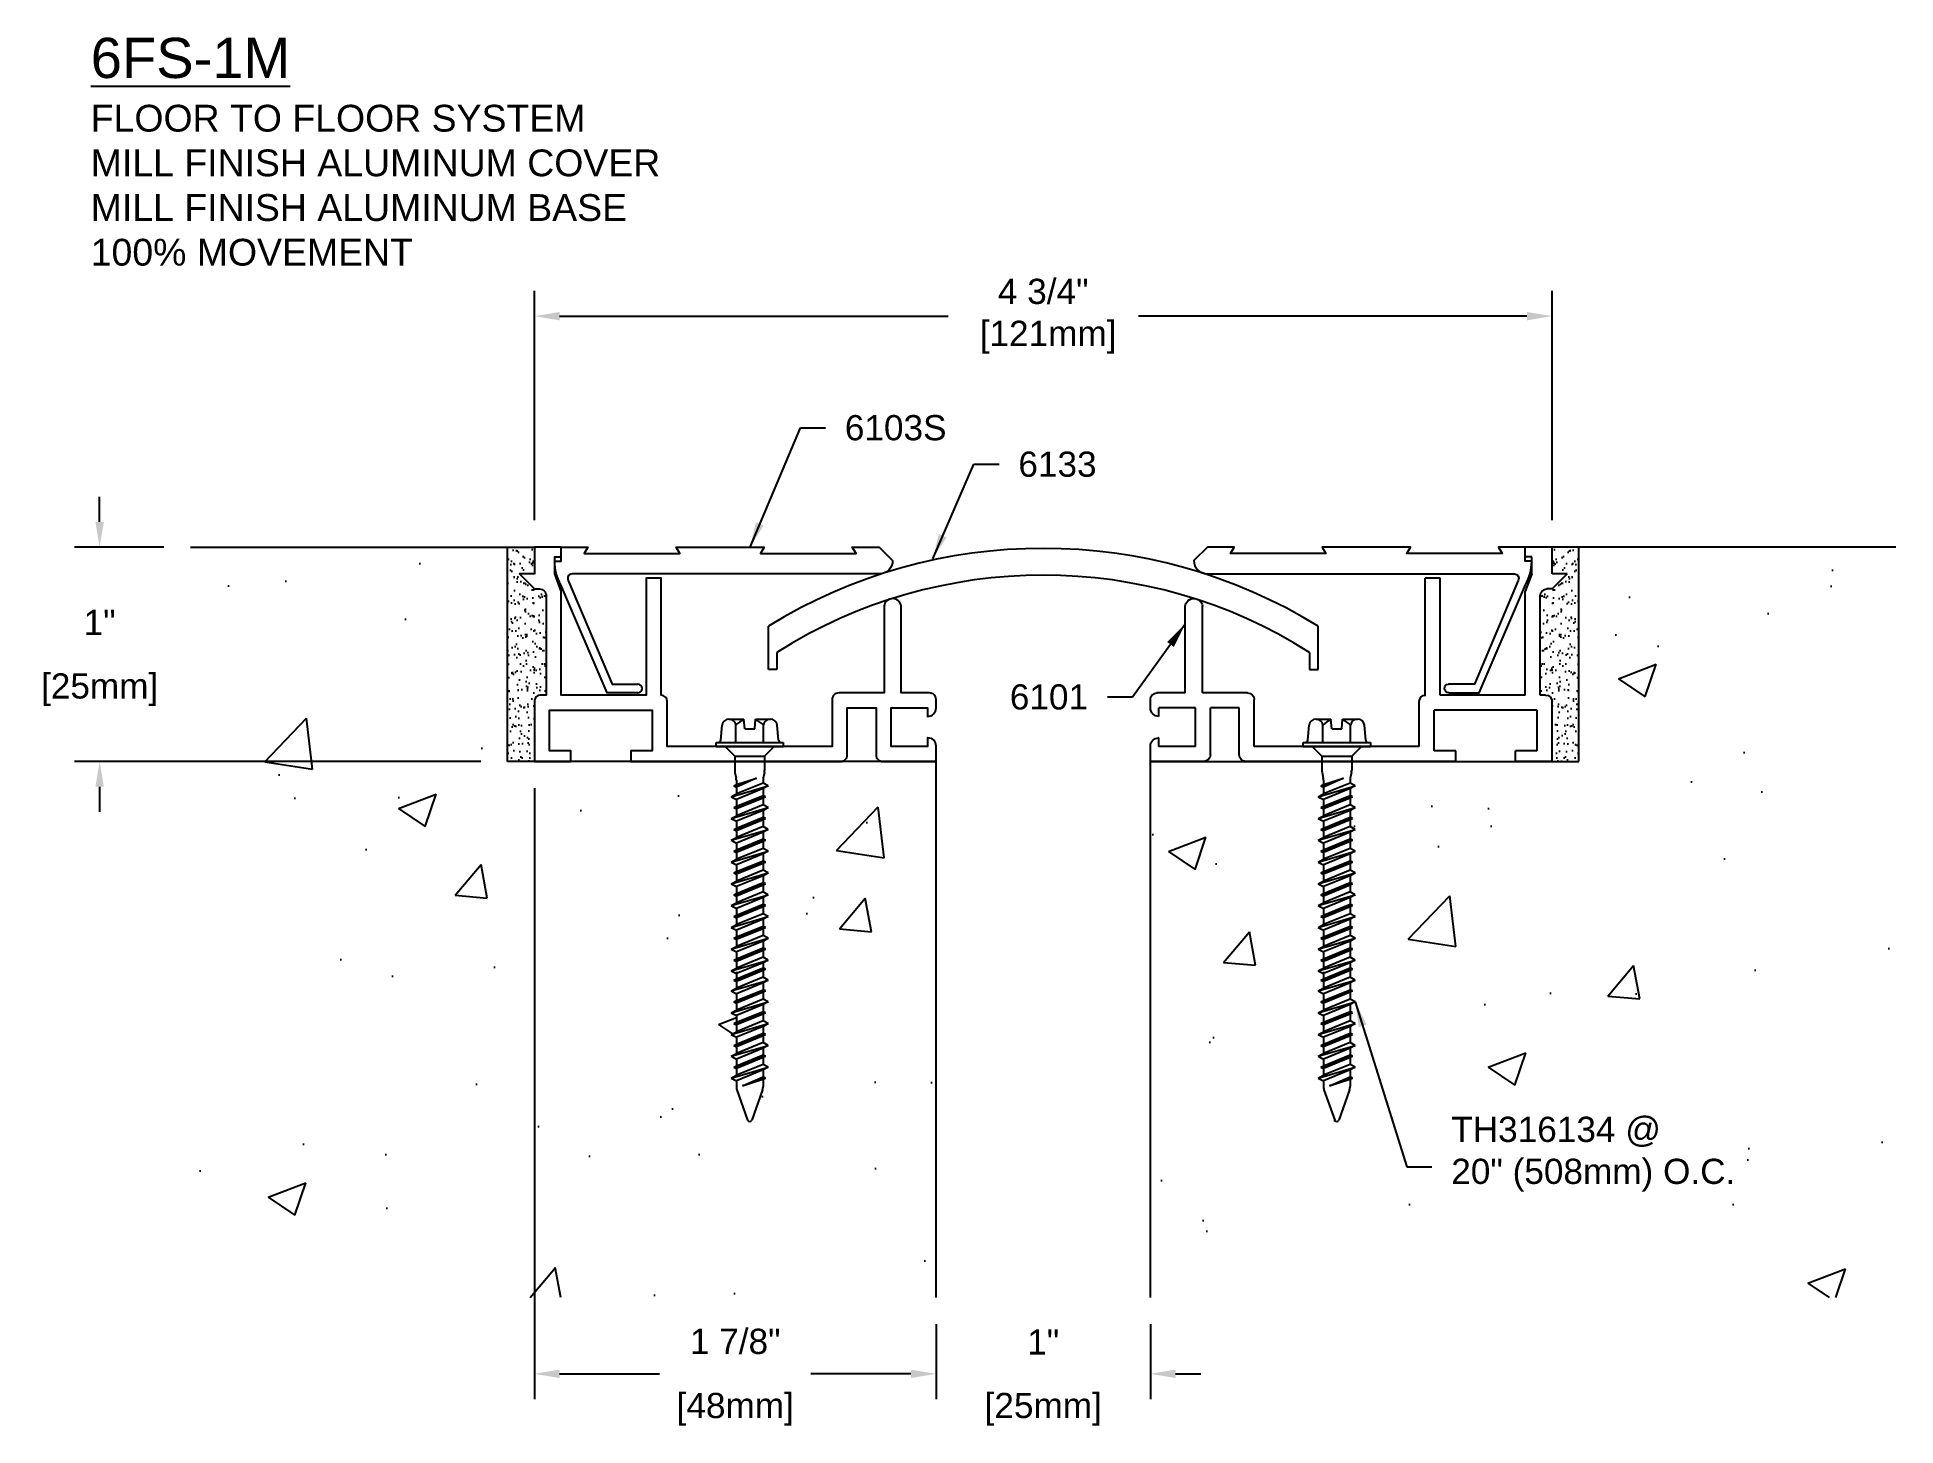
# Model space of a CAD drawing. Header units: inches. Extents: x 28.3 to 36.98, y 15.23 to 21.71.
import ezdxf

# ---------------------------------------------------------------- set-up
doc = ezdxf.new("R2010")
doc.units = ezdxf.units.IN
doc.header["$MEASUREMENT"] = 0
for name, color, linetype in [('Anchors', 4, 'Continuous'), ('Conditions', 1, 'Continuous'), ('Dimensions', 3, 'Continuous'), ('Metals', 7, 'Continuous'), ('Text', 2, 'Continuous')]:
    doc.layers.add(name, color=color, linetype=linetype)
doc.styles.add('arial', font='arial.ttf')
doc.dimstyles.new('Arial', dxfattribs={"dimtxt": 0.1175, "dimasz": 0.1175, "dimexe": 0.1175, "dimexo": 0.125, "dimgap": 0.09, "dimtad": 0, "dimtih": 1, "dimtoh": 1, "dimdec": 4, "dimzin": 0, "dimdsep": 46, "dimlunit": 4, "dimtxsty": 'arial', "dimcen": 0.09, "dimadec": 0, "dimazin": 0, "dimtfac": 1, "dimtdec": 4, "dimtofl": 0, "dimtmove": 0, "dimatfit": 3, "dimfxl": 0, "dimfrac": 2, "dimtolj": 1, "dimtzin": 0, "dimarcsym": 0})

# ---------------------------------------------------------------- blocks, each defined once
blk = doc.blocks.new('6103S')
blk.add_lwpolyline([(-0.407, -0.2854), (-0.5489, -0.2854), (-0.7652, 0.2181, -0.131528), (-0.7944, 0.3275), (-0.7944, 0.3288), (-0.7644, 0.3288), (-0.7644, 0.3938), (-0.6394, 0.3938), (-0.6568, 0.3638), (-0.2111, 0.3638), (-0.2284, 0.3938), (0.1836, 0.3938), (0.1662, 0.3638), (0.6119, 0.3638), (0.5946, 0.3938), (0.7196, 0.3938), (0.7826, 0.3308, -0.414214), (0.7206, 0.2688), (-0.7137, 0.2688, 0.577187), (-0.731, 0.2388), (-0.5266, -0.2454), (-0.4066, -0.2454)], format="xyb")
blk.add_arc((-0.4069, -0.2654), 0.02, 269.65196, 89.15988)
blk = doc.blocks.new('6101')
for p, q in [((11.1058, 10.6028), (11.1058, 10.7278)), ((11.1058, 10.7278), (11.2308, 10.7278)), ((11.2008, 10.6028), (11.2008, 10.6828)), ((11.2008, 10.6828), (11.2308, 10.6828)), ((11.2308, 10.6828), (11.2308, 10.7278)), ((11.0358, 10.6028), (11.1058, 10.6028)), ((11.0358, 10.6028), (11.1058, 10.5328)), ((11.2008, 10.6028), (11.2308, 10.5228)), ((11.1058, 10.5328), (11.1298, 10.5328)), ((11.1608, 10.0378), (11.1608, 10.5018)), ((11.2308, 10.0378), (11.2308, 10.5228)), ((11.6278, 10.0378), (11.6278, 10.5828)), ((11.6278, 10.5828), (11.6978, 10.5828)), ((11.6978, 10.0395), (11.6978, 10.5828)), ((12.7378, 10.0478), (12.7378, 10.4521)), ((12.8178, 10.0478), (12.8178, 10.4435)), ((11.1058, 9.7278), (11.1058, 10.0068)), ((11.1368, 10.0378), (11.1608, 10.0378)), ((11.2308, 10.0378), (11.6278, 10.0378)), ((11.7258, 9.7978), (11.7258, 10.0068)), ((12.4958, 9.7978), (12.4958, 10.0168)), ((12.5268, 10.0478), (12.7378, 10.0478)), ((12.5658, 9.7588), (12.5658, 9.9778)), ((12.5658, 9.9778), (12.7008, 9.9778)), ((12.7008, 9.7588), (12.7008, 9.9778)), ((12.7708, 9.7978), (12.7708, 9.9778)), ((12.7708, 9.9778), (12.9408, 9.9778)), ((12.8178, 10.0478), (12.9498, 10.0478)), ((12.9408, 9.9378), (12.9408, 9.9778)), ((12.9808, 9.9778), (12.9808, 10.0168)), ((11.1758, 9.7778), (11.1758, 9.9678)), ((11.1758, 9.9678), (11.6558, 9.9678)), ((11.6558, 9.7778), (11.6558, 9.9678)), ((12.9408, 9.9378), (12.9408, 9.9378)), ((12.9408, 9.7978), (12.9408, 9.8378)), ((12.9408, 9.8378), (12.9428, 9.8378)), ((11.1058, 9.7278), (11.2758, 9.7278)), ((11.1758, 9.7778), (11.2758, 9.7778)), ((11.2758, 9.7278), (11.2758, 9.7778)), ((11.5558, 9.7278), (11.5558, 9.7778)), ((11.5558, 9.7778), (11.6558, 9.7778)), ((11.5558, 9.7278), (11.7258, 9.7278)), ((11.7258, 9.7978), (12.4958, 9.7978)), ((11.7258, 9.7278), (12.5348, 9.7278)), ((12.7318, 9.7278), (12.9808, 9.7278)), ((12.7708, 9.7978), (12.9408, 9.7978)), ((12.9808, 9.7278), (12.9808, 9.7998))]:
    blk.add_line(p, q)
for centre, radius, start, end in [((11.1298, 10.5018), 0.031, 0, 90), ((12.7778, 10.4478), 0.04, 353.85956, 173.78066), ((11.1368, 10.0068), 0.031, 90, 180), ((11.6948, 10.0068), 0.031, 0, 90), ((12.5268, 10.0168), 0.031, 90, 180), ((12.9408, 9.9778), 0.04, 270, 0), ((12.9498, 10.0168), 0.031, 360, 90), ((12.9428, 9.7998), 0.038, 360, 90), ((12.5348, 9.7588), 0.031, 270, 0), ((12.7318, 9.7588), 0.031, 180, 270)]:
    blk.add_arc(centre, radius, start, end)
blk = doc.blocks.new('*D3')
at = {"layer": 'Defpoints', "color": 0}
for p in [(30.6251, 18.3299), (32.5001, 15.8299), (32.5001, 15.4734)]:
    blk.add_point(p, dxfattribs=at)
at = {"layer": 'Dimensions', "color": 0, "lineweight": -2}
for p, q in [((30.6251, 18.2049), (30.6251, 15.3559)), ((32.5001, 15.7049), (32.5001, 15.3559)), ((30.7426, 15.4734), (31.2099, 15.4734)), ((32.3826, 15.4734), (31.9153, 15.4734))]:
    blk.add_line(p, q, dxfattribs=at)
at = {"layer": 'Dimensions', "color": 0}
for points in [[(30.7426, 15.493), (30.7426, 15.4539), (30.6251, 15.4734)], [(32.3826, 15.493), (32.3826, 15.4539), (32.5001, 15.4734)]]:
    blk.add_solid(points, dxfattribs=at)
at = {"layer": 'Dimensions', "color": 0, "char_height": 0.1175, "attachment_point": 5, "style": 'arial'}
for s, insert in [('\\A1;1 7/8"', (31.5626, 15.6242)), ('\\A1;[48mm]', (31.5626, 15.3081))]:
    blk.add_mtext(s, dxfattribs=dict(at, insert=insert))
blk = doc.blocks.new('*D4')
at = {"layer": 'Defpoints', "color": 0}
for p in [(29.0207, 19.3299), (28.5961, 18.3299), (30.5001, 18.3299)]:
    blk.add_point(p, dxfattribs=at)
at = {"layer": 'Dimensions', "color": 0, "lineweight": -2}
for p, q in [((28.5961, 19.4474), (28.5961, 19.5649)), ((28.8957, 19.3299), (28.4786, 19.3299)), ((30.3751, 18.3299), (28.4786, 18.3299)), ((28.5961, 18.2124), (28.5961, 18.0949))]:
    blk.add_line(p, q, dxfattribs=at)
at = {"layer": 'Dimensions', "color": 0}
for points in [[(28.5765, 19.4474), (28.6157, 19.4474), (28.5961, 19.3299)], [(28.5765, 18.2124), (28.6157, 18.2124), (28.5961, 18.3299)]]:
    blk.add_solid(points, dxfattribs=at)
at = {"layer": 'Dimensions', "color": 0, "char_height": 0.1175, "attachment_point": 5, "style": 'arial'}
for s, insert in [('\\A1;1"', (28.5961, 18.9789)), ('\\A1;[25mm]', (28.5961, 18.6646))]:
    blk.add_mtext(s, dxfattribs=dict(at, insert=insert))
blk = doc.blocks.new('6133')
for p, q in [((10.7162, 9.9243), (10.7162, 10.1267)), ((13.2822, 9.9243), (13.2822, 10.1267)), ((10.7562, 10.0043), (10.7562, 9.9243)), ((13.2422, 10.0043), (13.2422, 9.9243)), ((10.7562, 9.9243), (10.7162, 9.9243)), ((13.2422, 9.9243), (13.2822, 9.9243))]:
    blk.add_line(p, q)
for radius, start, end in [(2.45, 58.42102, 121.57898), (2.325, 57.68161, 122.31839)]:
    blk.add_arc((11.9992, 8.0395), radius, start, end)
blk = doc.blocks.new('*D6')
at = {"layer": 'Defpoints', "color": 0}
for p in [(30.6251, 20.4072), (30.6251, 19.3299), (35.3751, 19.3299)]:
    blk.add_point(p, dxfattribs=at)
at = {"layer": 'Dimensions', "color": 0, "lineweight": -2}
for p, q in [((30.6251, 19.4549), (30.6251, 20.5247)), ((35.3751, 19.4549), (35.3751, 20.5247)), ((30.7426, 20.4072), (32.5561, 20.4072)), ((35.2576, 20.4072), (33.4441, 20.4072))]:
    blk.add_line(p, q, dxfattribs=at)
at = {"layer": 'Dimensions', "color": 0}
for points in [[(30.7426, 20.4268), (30.7426, 20.3876), (30.6251, 20.4072)], [(35.2576, 20.4268), (35.2576, 20.3876), (35.3751, 20.4072)]]:
    blk.add_solid(points, dxfattribs=at)
at = {"layer": 'Dimensions', "color": 0, "insert": (33.0001, 20.4072), "char_height": 0.1175, "attachment_point": 5, "style": 'arial'}
blk.add_mtext('\\A1;4 3/4"\\P [121mm]', dxfattribs=at)
blk = doc.blocks.new('*D7')
at = {"layer": 'Defpoints', "color": 0}
for p in [(32.5001, 15.8299), (33.5001, 15.8299), (32.5001, 15.4734)]:
    blk.add_point(p, dxfattribs=at)
at = {"layer": 'Dimensions', "color": 0, "lineweight": -2}
for p, q in [((32.5001, 15.7049), (32.5001, 15.3559)), ((33.5001, 15.7049), (33.5001, 15.3559)), ((32.3826, 15.4734), (32.2651, 15.4734)), ((33.6176, 15.4734), (33.7351, 15.4734))]:
    blk.add_line(p, q, dxfattribs=at)
at = {"layer": 'Dimensions', "color": 0}
for points in [[(32.3826, 15.493), (32.3826, 15.4539), (32.5001, 15.4734)], [(33.6176, 15.493), (33.6176, 15.4539), (33.5001, 15.4734)]]:
    blk.add_solid(points, dxfattribs=at)
at = {"layer": 'Dimensions', "color": 0, "char_height": 0.1175, "attachment_point": 5, "style": 'arial'}
for s, insert in [('\\A1;1"', (33.0001, 15.6224)), ('\\A1;[25mm]', (33.0001, 15.3081))]:
    blk.add_mtext(s, dxfattribs=dict(at, insert=insert))
blk = doc.blocks.new('TH-316134')
for p, q in [((-0.1352, 0.029), (-0.129, 0.1001)), ((-0.0967, 0.1275), (-0.0272, 0.1275)), ((-0.0645, 0.0188), (-0.0645, 0.1001)), ((-0.0232, 0.0825), (-0.0272, 0.1275)), ((0.0233, 0.0825), (0.0272, 0.1275)), ((0.0272, 0.1275), (0.0967, 0.1275)), ((0.0645, 0.0188), (0.0645, 0.1001)), ((0.1352, 0.029), (0.129, 0.1001)), ((-0.1568, 0.0188), (0.1568, 0.0188)), ((-0.1568, 0), (-0.1568, 0.0188)), ((-0.1568, 0), (0.1568, 0)), ((-0.1148, 0), (-0.0697, -0.045)), ((-0.0232, 0.0825), (0.0233, 0.0825)), ((0.1148, 0), (0.0698, -0.045)), ((0.1568, 0.0188), (0.1568, 0)), ((-0.0697, -0.045), (0.0698, -0.045)), ((-0.0697, -0.045), (-0.0697, -0.1121)), ((0.0698, -0.045), (0.0698, -0.1121)), ((-0.0737, -0.1836), (0.0321, -0.1471)), ((-0.0687, -0.1217), (-0.0633, -0.1477)), ((0.0321, -0.1471), (-0.0623, -0.1898)), ((-0.0623, -0.1774), (0.0321, -0.1471)), ((-0.0623, -0.1573), (-0.0623, -0.1774)), ((0.0623, -0.1707), (-0.0623, -0.2215)), ((0.0623, -0.1573), (0.0623, -0.1707)), ((0.0863, -0.1836), (0.0623, -0.1707)), ((0.0687, -0.1217), (0.0633, -0.1477)), ((-0.0862, -0.2344), (0.0863, -0.1836)), ((-0.0862, -0.2344), (-0.0623, -0.2215)), ((-0.0862, -0.2344), (-0.0623, -0.2473)), ((-0.0737, -0.1836), (-0.0623, -0.1774)), ((-0.0737, -0.1836), (-0.0623, -0.1898)), ((-0.0737, -0.2852), (0.0737, -0.2344)), ((-0.0623, -0.1898), (-0.0623, -0.2215)), ((0.0623, -0.1965), (-0.0623, -0.2473)), ((-0.0623, -0.279), (0.0623, -0.2282)), ((0.0623, -0.2405), (-0.0623, -0.2913)), ((-0.0623, -0.2473), (-0.0623, -0.279)), ((0.0863, -0.1836), (0.0623, -0.1965)), ((0.0623, -0.1965), (0.0623, -0.2282)), ((0.0737, -0.2344), (0.0623, -0.2282)), ((0.0737, -0.2344), (0.0623, -0.2405)), ((0.0623, -0.2405), (0.0623, -0.2722)), ((-0.0862, -0.3359), (0.0863, -0.2852)), ((-0.0862, -0.3359), (-0.0623, -0.323)), ((-0.0862, -0.3359), (-0.0623, -0.3489)), ((-0.0737, -0.2852), (-0.0623, -0.279)), ((-0.0737, -0.2852), (-0.0623, -0.2913)), ((-0.0737, -0.3867), (0.0737, -0.3359)), ((0.0623, -0.2722), (-0.0623, -0.323)), ((-0.0623, -0.2913), (-0.0623, -0.323)), ((0.0623, -0.2981), (-0.0623, -0.3489)), ((-0.0623, -0.3806), (0.0623, -0.3298)), ((0.0623, -0.3421), (-0.0623, -0.3929)), ((0.0863, -0.2852), (0.0623, -0.2722)), ((0.0863, -0.2852), (0.0623, -0.2981)), ((0.0623, -0.2981), (0.0623, -0.3298)), ((0.0737, -0.3359), (0.0623, -0.3298)), ((0.0737, -0.3359), (0.0623, -0.3421)), ((0.0623, -0.3421), (0.0623, -0.3738)), ((-0.0862, -0.4375), (0.0863, -0.3867)), ((-0.0862, -0.4375), (-0.0623, -0.4246)), ((-0.0737, -0.3867), (-0.0623, -0.3806)), ((-0.0737, -0.3867), (-0.0623, -0.3929)), ((-0.0623, -0.3489), (-0.0623, -0.3806)), ((0.0623, -0.3738), (-0.0623, -0.4246)), ((-0.0623, -0.3929), (-0.0623, -0.4246)), ((0.0623, -0.3996), (-0.0623, -0.4504)), ((-0.0623, -0.4821), (0.0623, -0.4313)), ((0.0863, -0.3867), (0.0623, -0.3738)), ((0.0863, -0.3867), (0.0623, -0.3996)), ((0.0623, -0.3996), (0.0623, -0.4313)), ((0.0737, -0.4375), (0.0623, -0.4313)), ((-0.0862, -0.4375), (-0.0623, -0.4504)), ((-0.0862, -0.5391), (0.0863, -0.4883)), ((-0.0737, -0.4883), (0.0737, -0.4375)), ((-0.0737, -0.4883), (-0.0623, -0.4821)), ((-0.0737, -0.4883), (-0.0623, -0.4944)), ((0.0623, -0.4437), (-0.0623, -0.4944)), ((-0.0623, -0.4504), (-0.0623, -0.4821)), ((0.0623, -0.4754), (-0.0623, -0.5261)), ((-0.0623, -0.4944), (-0.0623, -0.5261)), ((0.0623, -0.5012), (-0.0623, -0.552)), ((0.0737, -0.4375), (0.0623, -0.4437)), ((0.0623, -0.4437), (0.0623, -0.4754)), ((0.0863, -0.4883), (0.0623, -0.4754)), ((0.0863, -0.4883), (0.0623, -0.5012)), ((0.0623, -0.5012), (0.0623, -0.5329)), ((-0.0862, -0.5391), (-0.0623, -0.5261)), ((-0.0862, -0.5391), (-0.0623, -0.552)), ((-0.0862, -0.6406), (0.0863, -0.5898)), ((-0.0737, -0.5898), (0.0737, -0.5391)), ((-0.0737, -0.5898), (-0.0623, -0.5837)), ((-0.0737, -0.5898), (-0.0623, -0.596)), ((-0.0623, -0.5837), (0.0623, -0.5329)), ((0.0623, -0.5452), (-0.0623, -0.596)), ((-0.0623, -0.552), (-0.0623, -0.5837)), ((0.0623, -0.5769), (-0.0623, -0.6277)), ((-0.0623, -0.596), (-0.0623, -0.6277)), ((0.0623, -0.6028), (-0.0623, -0.6535)), ((0.0737, -0.5391), (0.0623, -0.5329)), ((0.0737, -0.5391), (0.0623, -0.5452)), ((0.0623, -0.5452), (0.0623, -0.5769)), ((0.0863, -0.5898), (0.0623, -0.5769)), ((0.0863, -0.5898), (0.0623, -0.6028)), ((0.0623, -0.6028), (0.0623, -0.6345)), ((-0.0862, -0.6406), (-0.0623, -0.6277)), ((-0.0862, -0.6406), (-0.0623, -0.6535)), ((-0.0862, -0.7422), (0.0863, -0.6914)), ((-0.0737, -0.6914), (0.0737, -0.6406)), ((-0.0737, -0.6914), (-0.0623, -0.6852)), ((-0.0737, -0.6914), (-0.0623, -0.6976)), ((-0.0623, -0.6852), (0.0623, -0.6345)), ((0.0623, -0.6468), (-0.0623, -0.6976)), ((-0.0623, -0.6535), (-0.0623, -0.6852)), ((0.0623, -0.6785), (-0.0623, -0.7293)), ((0.0737, -0.6406), (0.0623, -0.6345)), ((0.0737, -0.6406), (0.0623, -0.6468)), ((0.0623, -0.6468), (0.0623, -0.6785)), ((0.0863, -0.6914), (0.0623, -0.6785)), ((0.0863, -0.6914), (0.0623, -0.7043)), ((-0.0862, -0.7422), (-0.0623, -0.7293)), ((-0.0862, -0.7422), (-0.0623, -0.7551)), ((-0.0737, -0.793), (0.0737, -0.7422)), ((-0.0623, -0.6976), (-0.0623, -0.7293)), ((0.0623, -0.7043), (-0.0623, -0.7551)), ((-0.0623, -0.7868), (0.0623, -0.736)), ((0.0623, -0.7484), (-0.0623, -0.7991)), ((-0.0623, -0.7551), (-0.0623, -0.7868)), ((0.0623, -0.78), (-0.0623, -0.8308)), ((0.0623, -0.7043), (0.0623, -0.736)), ((0.0737, -0.7422), (0.0623, -0.736)), ((0.0737, -0.7422), (0.0623, -0.7484)), ((0.0623, -0.7484), (0.0623, -0.78)), ((0.0863, -0.793), (0.0623, -0.78)), ((-0.0862, -0.8437), (0.0863, -0.793)), ((-0.0862, -0.8437), (-0.0623, -0.8308)), ((-0.0862, -0.8437), (-0.0623, -0.8567)), ((-0.0737, -0.793), (-0.0623, -0.7868)), ((-0.0737, -0.793), (-0.0623, -0.7991)), ((-0.0737, -0.8945), (0.0737, -0.8437)), ((-0.0623, -0.7991), (-0.0623, -0.8308)), ((0.0623, -0.8059), (-0.0623, -0.8567)), ((-0.0623, -0.8884), (0.0623, -0.8376)), ((0.0623, -0.8499), (-0.0623, -0.9007)), ((-0.0623, -0.8567), (-0.0623, -0.8884)), ((0.0863, -0.793), (0.0623, -0.8059)), ((0.0623, -0.8059), (0.0623, -0.8376)), ((0.0737, -0.8437), (0.0623, -0.8376)), ((0.0737, -0.8437), (0.0623, -0.8499)), ((0.0623, -0.8499), (0.0623, -0.8816)), ((-0.0862, -0.9453), (0.0863, -0.8945)), ((-0.0862, -0.9453), (-0.0623, -0.9324)), ((-0.0862, -0.9453), (-0.0623, -0.9582)), ((-0.0737, -0.8945), (-0.0623, -0.8884)), ((-0.0737, -0.8945), (-0.0623, -0.9007)), ((-0.0737, -0.9961), (0.0737, -0.9453)), ((0.0623, -0.8816), (-0.0623, -0.9324)), ((-0.0623, -0.9007), (-0.0623, -0.9324)), ((0.0623, -0.9075), (-0.0623, -0.9582)), ((-0.0623, -0.9899), (0.0623, -0.9391)), ((0.0623, -0.9515), (-0.0623, -1.0023)), ((0.0863, -0.8945), (0.0623, -0.8816)), ((0.0863, -0.8945), (0.0623, -0.9075)), ((0.0623, -0.9075), (0.0623, -0.9391)), ((0.0737, -0.9453), (0.0623, -0.9391)), ((0.0737, -0.9453), (0.0623, -0.9515)), ((0.0623, -0.9515), (0.0623, -0.9832)), ((-0.0862, -1.0469), (0.0863, -0.9961)), ((-0.0862, -1.0469), (-0.0623, -1.034)), ((-0.0737, -0.9961), (-0.0623, -0.9899)), ((-0.0737, -0.9961), (-0.0623, -1.0023)), ((-0.0737, -1.0898), (0.0737, -1.0391)), ((-0.0623, -0.9582), (-0.0623, -0.9899)), ((0.0623, -0.9832), (-0.0623, -1.034)), ((-0.0623, -1.0023), (-0.0623, -1.034)), ((0.0623, -1.009), (-0.0623, -1.0598)), ((-0.0623, -1.0837), (0.0623, -1.0329)), ((0.0863, -0.9961), (0.0623, -0.9832)), ((0.0863, -0.9961), (0.0623, -1.009)), ((0.0623, -1.0012), (0.0623, -1.0329)), ((0.0737, -1.0391), (0.0623, -1.0329)), ((0.0737, -1.0391), (0.0623, -1.0452)), ((-0.0862, -1.0469), (-0.0623, -1.0598)), ((-0.0862, -1.1406), (0.0863, -1.0898)), ((-0.0862, -1.1406), (-0.0623, -1.1277)), ((-0.0737, -1.0898), (-0.0623, -1.0837)), ((-0.0737, -1.0898), (-0.0623, -1.096)), ((0.0623, -1.0452), (-0.0623, -1.096)), ((-0.0623, -1.052), (-0.0623, -1.0837)), ((0.0623, -1.0769), (-0.0623, -1.1277)), ((-0.0623, -1.096), (-0.0623, -1.1277)), ((0.0623, -1.1028), (-0.0623, -1.1535)), ((0.0623, -1.0452), (0.0623, -1.0769)), ((0.0863, -1.0898), (0.0623, -1.0769)), ((0.0863, -1.0898), (0.0623, -1.1028)), ((0.0623, -1.1028), (0.0623, -1.1345)), ((-0.0862, -1.1406), (-0.0623, -1.1535)), ((-0.0862, -1.2422), (0.0863, -1.1914)), ((-0.0737, -1.1914), (0.0737, -1.1406)), ((-0.0737, -1.1914), (-0.0623, -1.1852)), ((-0.0737, -1.1914), (-0.0623, -1.1976)), ((-0.0623, -1.1852), (0.0623, -1.1345)), ((0.0623, -1.1468), (-0.0623, -1.1976)), ((-0.0623, -1.1535), (-0.0623, -1.1852)), ((0.0623, -1.1785), (-0.0623, -1.2293)), ((-0.0623, -1.1976), (-0.0623, -1.2293)), ((0.0623, -1.2043), (-0.0623, -1.2551)), ((0.0737, -1.1406), (0.0623, -1.1345)), ((0.0737, -1.1406), (0.0623, -1.1468)), ((0.0623, -1.1468), (0.0623, -1.1785)), ((0.0863, -1.1914), (0.0623, -1.1785)), ((0.0863, -1.1914), (0.0623, -1.2043)), ((0.0623, -1.2043), (0.0623, -1.236)), ((-0.0862, -1.2422), (-0.0623, -1.2293)), ((-0.0862, -1.2422), (-0.0623, -1.2551)), ((-0.0862, -1.3437), (0.0863, -1.293)), ((-0.0737, -1.293), (0.0737, -1.2422)), ((-0.0737, -1.293), (-0.0623, -1.2868)), ((-0.0737, -1.293), (-0.0623, -1.2991)), ((-0.0623, -1.2868), (0.0623, -1.236)), ((0.0623, -1.2484), (-0.0623, -1.2991)), ((-0.0623, -1.2551), (-0.0623, -1.2868)), ((0.0623, -1.28), (-0.0623, -1.3308)), ((-0.0623, -1.2991), (-0.0623, -1.3308)), ((0.0737, -1.2422), (0.0623, -1.236)), ((0.0737, -1.2422), (0.0623, -1.2484)), ((0.0623, -1.2484), (0.0623, -1.28)), ((0.0863, -1.293), (0.0623, -1.28)), ((0.0863, -1.293), (0.0623, -1.3059)), ((-0.0862, -1.3437), (-0.0623, -1.3308)), ((-0.0862, -1.3437), (-0.0623, -1.3567)), ((-0.0737, -1.3945), (0.0737, -1.3437)), ((0.0623, -1.3059), (-0.0623, -1.3567)), ((-0.0623, -1.3884), (0.0623, -1.3376)), ((0.0623, -1.3499), (-0.0623, -1.4007)), ((-0.0623, -1.3567), (-0.0623, -1.3884)), ((0.0623, -1.3816), (-0.0623, -1.4324)), ((0.0623, -1.3059), (0.0623, -1.3376)), ((0.0737, -1.3437), (0.0623, -1.3376)), ((0.0737, -1.3437), (0.0623, -1.3499)), ((0.0623, -1.3499), (0.0623, -1.3816)), ((0.0863, -1.3945), (0.0623, -1.3816)), ((-0.0862, -1.4453), (0.0863, -1.3945)), ((-0.0862, -1.4453), (-0.0623, -1.4324)), ((-0.0862, -1.4453), (-0.0623, -1.4582)), ((-0.0737, -1.3945), (-0.0623, -1.3884)), ((-0.0737, -1.3945), (-0.0623, -1.4007)), ((-0.0737, -1.4961), (0.0737, -1.4453)), ((-0.0623, -1.4007), (-0.0623, -1.4324)), ((0.0623, -1.4075), (-0.0623, -1.4582)), ((-0.0623, -1.4899), (0.0623, -1.4391)), ((0.0623, -1.4515), (-0.0623, -1.5023)), ((-0.0623, -1.4582), (-0.0623, -1.4899)), ((0.0863, -1.3945), (0.0623, -1.4075)), ((0.0623, -1.4075), (0.0623, -1.4391)), ((0.0737, -1.4453), (0.0623, -1.4391)), ((0.0737, -1.4453), (0.0623, -1.4515)), ((0.0623, -1.4515), (0.0623, -1.4832)), ((-0.0862, -1.5469), (0.0863, -1.4961)), ((-0.0862, -1.5469), (-0.0623, -1.534)), ((-0.0862, -1.5469), (-0.0623, -1.5598)), ((-0.0737, -1.4961), (-0.0623, -1.4899)), ((-0.0737, -1.4961), (-0.0623, -1.5023)), ((0.0623, -1.4832), (-0.0623, -1.534)), ((-0.0623, -1.5023), (-0.0623, -1.534)), ((0.0623, -1.509), (-0.0623, -1.5598)), ((-0.0623, -1.5598), (-0.0623, -1.5857)), ((-0.0335, -1.5838), (0.0623, -1.5407)), ((-0.0335, -1.5838), (0.0737, -1.5469)), ((0.0623, -1.553), (-0.0335, -1.5838)), ((0.0863, -1.4961), (0.0623, -1.4832)), ((0.0863, -1.4961), (0.0623, -1.509)), ((0.0623, -1.509), (0.0623, -1.5407)), ((0.0737, -1.5469), (0.0623, -1.5407)), ((0.0737, -1.5469), (0.0623, -1.553)), ((0.0623, -1.553), (0.0623, -1.5857)), ((-0.0596, -1.601), (-0.0096, -1.7438)), ((0.0596, -1.601), (0.0096, -1.7438))]:
    blk.add_line(p, q)
for centre, radius, start, end in [((-0.0967, 0.0948), 0.0327, 9.28497, 170.71503), ((0, 0.0379), 0.0896, 107.42152, 136.04074), ((0, 0.0379), 0.0896, 43.95926, 72.57848), ((0.0967, 0.0948), 0.0327, 9.28497, 170.71503), ((-0.1464, 0.03), 0.0112, 270, 355), ((0.1464, 0.03), 0.0112, 185, 270), ((-0.0232, -0.1121), 0.0465, 180, 191.9357), ((-0.1088, -0.1573), 0.0465, 0, 11.9357), ((0.1088, -0.1573), 0.0465, 168.0643, 180), ((0.0233, -0.1121), 0.0465, 348.0643, 0), ((-0.0158, -1.5857), 0.0465, 180, 199.30575), ((0.0158, -1.5857), 0.0465, 340.69425, 0), ((0, -1.7394), 0.0106, 204.10008, 335.89992)]:
    blk.add_arc(centre, radius, start, end)
blk = doc.blocks.new('TH316134')
blk.add_blockref('TH-316134', (0, 0))

msp = doc.modelspace()

# ---------------------------------------------------------------- hatches: boundary and pattern name
at = {"layer": 'Conditions'}
h = msp.add_hatch(dxfattribs=at)
h.set_pattern_fill('AR-CONC', color=256, scale=0.25, style=0)
h.paths.add_polyline_path([(30.50009, 18.32995), (30.50009, 19.32995), (29.02074, 19.32995), (29.02074, 15.82995), (32.50009, 15.82995), (32.50009, 18.32995), (32.25109, 18.32995), (31.69984, 18.32995), (31.69984, 18.28299), (31.69334, 18.25227, 0.0521265), (31.69234, 18.24265), (31.69234, 18.22928), (31.71634, 18.21635), (31.69234, 18.20343), (31.69234, 18.17174), (31.70378, 18.16557), (31.69234, 18.15941), (31.69234, 18.12772), (31.71634, 18.11479), (31.69234, 18.10187), (31.69234, 18.07017), (31.70378, 18.06401), (31.69234, 18.05785), (31.69234, 18.02615), (31.71634, 18.01323), (31.69234, 18.0003), (31.69234, 17.96861), (31.70378, 17.96245), (31.69234, 17.95628), (31.69234, 17.92459), (31.71634, 17.91167), (31.69234, 17.89874), (31.69234, 17.86705), (31.70378, 17.86088), (31.69234, 17.85472), (31.69234, 17.82303), (31.71634, 17.8101), (31.69234, 17.79718), (31.69234, 17.76549), (31.70378, 17.75932), (31.69234, 17.75316), (31.69234, 17.72147), (31.71634, 17.70854), (31.69234, 17.69562), (31.69234, 17.66392), (31.70378, 17.65776), (31.69234, 17.6516), (31.69234, 17.6199), (31.71634, 17.60698), (31.69234, 17.59405), (31.69234, 17.56236), (31.70378, 17.5562), (31.69234, 17.55003), (31.69234, 17.51834), (31.71634, 17.50542), (31.69234, 17.49249), (31.69234, 17.4608), (31.70378, 17.45463), (31.69234, 17.44847), (31.69234, 17.41678), (31.71634, 17.40385), (31.69234, 17.39093), (31.69234, 17.36705), (31.70378, 17.36088), (31.69234, 17.35472), (31.69234, 17.32303), (31.71634, 17.3101), (31.69234, 17.29718), (31.69234, 17.26549), (31.70378, 17.25932), (31.69234, 17.25316), (31.69234, 17.22147), (31.71634, 17.20854), (31.69234, 17.19562), (31.69234, 17.16392), (31.70378, 17.15776), (31.69234, 17.1516), (31.69234, 17.1199), (31.71634, 17.10698), (31.69234, 17.09405), (31.69234, 17.06236), (31.70378, 17.0562), (31.69234, 17.05003), (31.69234, 17.01834), (31.71634, 17.00542), (31.69234, 16.99249), (31.69234, 16.9608), (31.70378, 16.95463), (31.69234, 16.94847), (31.69234, 16.91678), (31.71634, 16.90385), (31.69234, 16.89093), (31.69234, 16.85924), (31.70378, 16.85307), (31.69234, 16.84691), (31.69234, 16.81429, -0.084437), (31.68972, 16.79891), (31.64031, 16.65786, -0.7741233), (31.61986, 16.65786), (31.57045, 16.79891, -0.084437), (31.56784, 16.81429), (31.56784, 16.84015), (31.54384, 16.85307), (31.56784, 16.866), (31.56784, 16.89769), (31.55639, 16.90385), (31.56784, 16.91002), (31.56784, 16.94171), (31.54384, 16.95463), (31.56784, 16.96756), (31.56784, 16.99925), (31.55639, 17.00542), (31.56784, 17.01158), (31.56784, 17.04327), (31.54384, 17.0562), (31.56784, 17.06912), (31.56784, 17.10081), (31.55639, 17.10698), (31.56784, 17.11314), (31.56784, 17.14483), (31.54384, 17.15776), (31.56784, 17.17068), (31.56784, 17.20238), (31.55639, 17.20854), (31.56784, 17.2147), (31.56784, 17.2464), (31.54384, 17.25932), (31.56784, 17.27225), (31.56784, 17.30394), (31.55639, 17.3101), (31.56784, 17.31627), (31.56784, 17.34015), (31.54384, 17.35307), (31.56784, 17.366), (31.56784, 17.39769), (31.55639, 17.40385), (31.56784, 17.41002), (31.56784, 17.44171), (31.54384, 17.45463), (31.56784, 17.46756), (31.56784, 17.49925), (31.55639, 17.50542), (31.56784, 17.51158), (31.56784, 17.54327), (31.54384, 17.5562), (31.56784, 17.56912), (31.56784, 17.60081), (31.55639, 17.60698), (31.56784, 17.61314), (31.56784, 17.64483), (31.54384, 17.65776), (31.56784, 17.67068), (31.56784, 17.70238), (31.55639, 17.70854), (31.56784, 17.7147), (31.56784, 17.7464), (31.54384, 17.75932), (31.56784, 17.77225), (31.56784, 17.80394), (31.55639, 17.8101), (31.56784, 17.81627), (31.56784, 17.84796), (31.54384, 17.86088), (31.56784, 17.87381), (31.56784, 17.9055), (31.55639, 17.91167), (31.56784, 17.91783), (31.56784, 17.94952), (31.54384, 17.96245), (31.56784, 17.97537), (31.56784, 18.00706), (31.55639, 18.01323), (31.56784, 18.01939), (31.56784, 18.05108), (31.54384, 18.06401), (31.56784, 18.07693), (31.56784, 18.10863), (31.55639, 18.11479), (31.56784, 18.12095), (31.56784, 18.15265), (31.54384, 18.16557), (31.56784, 18.1785), (31.56784, 18.21019), (31.55639, 18.21635), (31.56784, 18.22252), (31.56784, 18.24265, 0.0521265), (31.56683, 18.25227), (31.56034, 18.28299), (31.56034, 18.32995), (31.24509, 18.32995), (31.07509, 18.32995)])
h = msp.add_hatch(dxfattribs=at)
h.set_pattern_fill('AR-SAND', color=256, scale=0.0325, style=0)
h.paths.add_polyline_path([(30.50009, 18.32995), (30.62509, 18.32995), (30.62509, 18.60895, -0.4142136), (30.65609, 18.63995), (30.68009, 18.63995), (30.68009, 19.10395, 0.4142136), (30.64909, 19.13495), (30.62509, 19.13495), (30.55509, 19.20495), (30.62509, 19.20495), (30.62509, 19.32995), (30.50009, 19.32995)])
h = msp.add_hatch(dxfattribs=at)
h.set_pattern_fill('AR-CONC', color=256, scale=0.25, style=0)
h.paths.add_polyline_path([(36.97944, 19.32995), (35.50009, 19.32995), (35.50009, 18.32995), (34.43984, 18.32995), (34.43984, 18.28299), (34.43334, 18.25227, 0.0521265), (34.43234, 18.24265), (34.43234, 18.22928), (34.45634, 18.21635), (34.43234, 18.20343), (34.43234, 18.17174), (34.44378, 18.16557), (34.43234, 18.15941), (34.43234, 18.12772), (34.45634, 18.11479), (34.43234, 18.10187), (34.43234, 18.07017), (34.44378, 18.06401), (34.43234, 18.05785), (34.43234, 18.02615), (34.45634, 18.01323), (34.43234, 18.0003), (34.43234, 17.96861), (34.44378, 17.96245), (34.43234, 17.95628), (34.43234, 17.92459), (34.45634, 17.91167), (34.43234, 17.89874), (34.43234, 17.86705), (34.44378, 17.86088), (34.43234, 17.85472), (34.43234, 17.82303), (34.45634, 17.8101), (34.43234, 17.79718), (34.43234, 17.76549), (34.44378, 17.75932), (34.43234, 17.75316), (34.43234, 17.72147), (34.45634, 17.70854), (34.43234, 17.69562), (34.43234, 17.66392), (34.44378, 17.65776), (34.43234, 17.6516), (34.43234, 17.6199), (34.45634, 17.60698), (34.43234, 17.59405), (34.43234, 17.56236), (34.44378, 17.5562), (34.43234, 17.55003), (34.43234, 17.51834), (34.45634, 17.50542), (34.43234, 17.49249), (34.43234, 17.4608), (34.44378, 17.45463), (34.43234, 17.44847), (34.43234, 17.41678), (34.45634, 17.40385), (34.43234, 17.39093), (34.43234, 17.36705), (34.44378, 17.36088), (34.43234, 17.35472), (34.43234, 17.32303), (34.45634, 17.3101), (34.43234, 17.29718), (34.43234, 17.26549), (34.44378, 17.25932), (34.43234, 17.25316), (34.43234, 17.22147), (34.45634, 17.20854), (34.43234, 17.19562), (34.43234, 17.16392), (34.44378, 17.15776), (34.43234, 17.1516), (34.43234, 17.1199), (34.45634, 17.10698), (34.43234, 17.09405), (34.43234, 17.06236), (34.44378, 17.0562), (34.43234, 17.05003), (34.43234, 17.01834), (34.45634, 17.00542), (34.43234, 16.99249), (34.43234, 16.9608), (34.44378, 16.95463), (34.43234, 16.94847), (34.43234, 16.91678), (34.45634, 16.90385), (34.43234, 16.89093), (34.43234, 16.85924), (34.44378, 16.85307), (34.43234, 16.84691), (34.43234, 16.81429, -0.084437), (34.42972, 16.79891), (34.38031, 16.65786, -0.7741233), (34.35986, 16.65786), (34.31045, 16.79891, -0.084437), (34.30784, 16.81429), (34.30784, 16.84015), (34.28384, 16.85307), (34.30784, 16.866), (34.30784, 16.89769), (34.29639, 16.90385), (34.30784, 16.91002), (34.30784, 16.94171), (34.28384, 16.95463), (34.30784, 16.96756), (34.30784, 16.99925), (34.29639, 17.00542), (34.30784, 17.01158), (34.30784, 17.04327), (34.28384, 17.0562), (34.30784, 17.06912), (34.30784, 17.10081), (34.29639, 17.10698), (34.30784, 17.11314), (34.30784, 17.14483), (34.28384, 17.15776), (34.30784, 17.17068), (34.30784, 17.20238), (34.29639, 17.20854), (34.30784, 17.2147), (34.30784, 17.2464), (34.28384, 17.25932), (34.30784, 17.27225), (34.30784, 17.30394), (34.29639, 17.3101), (34.30784, 17.31627), (34.30784, 17.34015), (34.28384, 17.35307), (34.30784, 17.366), (34.30784, 17.39769), (34.29639, 17.40385), (34.30784, 17.41002), (34.30784, 17.44171), (34.28384, 17.45463), (34.30784, 17.46756), (34.30784, 17.49925), (34.29639, 17.50542), (34.30784, 17.51158), (34.30784, 17.54327), (34.28384, 17.5562), (34.30784, 17.56912), (34.30784, 17.60081), (34.29639, 17.60698), (34.30784, 17.61314), (34.30784, 17.64483), (34.28384, 17.65776), (34.30784, 17.67068), (34.30784, 17.70238), (34.29639, 17.70854), (34.30784, 17.7147), (34.30784, 17.7464), (34.28384, 17.75932), (34.30784, 17.77225), (34.30784, 17.80394), (34.29639, 17.8101), (34.30784, 17.81627), (34.30784, 17.84796), (34.28384, 17.86088), (34.30784, 17.87381), (34.30784, 17.9055), (34.29639, 17.91167), (34.30784, 17.91783), (34.30784, 17.94952), (34.28384, 17.96245), (34.30784, 17.97537), (34.30784, 18.00706), (34.29639, 18.01323), (34.30784, 18.01939), (34.30784, 18.05108), (34.28384, 18.06401), (34.30784, 18.07693), (34.30784, 18.10863), (34.29639, 18.11479), (34.30784, 18.12095), (34.30784, 18.15265), (34.28384, 18.16557), (34.30784, 18.1785), (34.30784, 18.21019), (34.29639, 18.21635), (34.30784, 18.22252), (34.30784, 18.24265, 0.0521265), (34.30683, 18.25227), (34.30034, 18.28299), (34.30034, 18.32995), (33.50009, 18.32995), (33.50009, 15.82995), (36.97944, 15.82995)])
h.paths.add_polyline_path([(36.23445, 16.74198), (36.23445, 16.28981), (34.84633, 16.28981), (34.84633, 16.74198)], flags=16)
h.paths.add_polyline_path([(34.87508, 16.7038), (36.24092, 16.7038), (36.24092, 16.29292), (34.87508, 16.29292)], flags=24)
h = msp.add_hatch(dxfattribs=at)
h.set_pattern_fill('AR-SAND', color=256, scale=0.0325, style=0)
h.set_pattern_definition([(142.5, (66.000177, 0), (0.002047284, 0.06262177), [0, -0.0494, 0, -0.05525, 0, -0.0528125]), (172.5, (66.00018, 0), (-0.05751774, 0.09171975), [0, -0.02665, 0, -0.044525, 0, -0.0170625]), (212.5, (66.04015, 0), (-0.10120961, 0.00018392), [0, -0.01625, 0, -0.0585, 0, -0.076375]), (222.5, (66.04015, 0), (-0.09769911, 0.02852446), [0, -0.008125, 0, -0.03835, 0, -0.043875])])
h.paths.add_polyline_path([(35.50009, 18.32995), (35.37509, 18.32995), (35.37509, 18.60895, 0.4142136), (35.34409, 18.63995), (35.32009, 18.63995), (35.32009, 19.10395, -0.4142136), (35.35109, 19.13495), (35.37509, 19.13495), (35.44509, 19.20495), (35.37509, 19.20495), (35.37509, 19.32995), (35.50009, 19.32995)])

# ---------------------------------------------------------------- linework, layer by layer
for p, q in [((30.50009, 18.32995), (30.50009, 19.32995)), ((35.50009, 18.32995), (35.50009, 19.32995)), ((32.50009, 18.32995), (30.50009, 18.32995)), ((32.50009, 15.82995), (32.50009, 18.32995)), ((33.50009, 15.82995), (33.50009, 18.32995)), ((33.50009, 18.32995), (35.50009, 18.32995))]:
    msp.add_line(p, q, dxfattribs=at)
for points in [[(29.02074, 19.32995), (30.62509, 19.32995)], [(36.97944, 19.32995), (35.37509, 19.32995)]]:
    msp.add_lwpolyline(points, dxfattribs=at)
at = {"layer": 'Metals'}
msp.add_lwpolyline([(32.22009, 18.36095, 0.4142136), (32.25109, 18.32995), (32.50009, 18.32995), (32.50009, 18.40195, 0.4142136), (32.46209, 18.43995), (32.46009, 18.43995), (32.46009, 18.39995), (32.29009, 18.39995), (32.29009, 18.57995), (32.46009, 18.57995), (32.46009, 18.53995, 0.4142136), (32.50009, 18.57995), (32.50009, 18.61895, 0.4142136), (32.46909, 18.64995), (32.33709, 18.64995), (32.33709, 19.05431, 0.8905636), (32.25709, 19.05431), (32.25709, 18.64995), (32.04609, 18.64995, 0.4142136), (32.01509, 18.61895), (32.01509, 18.39995), (31.24509, 18.39995), (31.24509, 18.60895, 0.3861013), (31.21709, 18.6398), (31.21709, 19.18495), (31.14709, 19.18495), (31.14709, 18.63995), (30.75009, 18.63995), (30.75009, 19.12495), (30.72009, 19.20495), (30.72009, 19.28495), (30.75009, 19.28495), (30.75009, 19.32995), (30.62509, 19.32995), (30.62509, 19.20495), (30.55509, 19.20495), (30.62509, 19.13495), (30.64909, 19.13495, -0.4142136), (30.68009, 19.10395), (30.68009, 18.63995), (30.65609, 18.63995, 0.4142136), (30.62509, 18.60895), (30.62509, 18.32995), (30.79509, 18.32995), (30.79509, 18.37995), (30.69509, 18.37995), (30.69509, 18.56995), (31.17509, 18.56995), (31.17509, 18.37995), (31.07509, 18.37995), (31.07509, 18.32995), (31.24509, 18.32995), (32.05409, 18.32995, 0.4142136), (32.08509, 18.36095), (32.08509, 18.57995), (32.22009, 18.57995)], format="xyb", close=True, dxfattribs=at)

# ---------------------------------------------------------------- block references
at = {"layer": 'Anchors'}
for p in [(31.63009, 18.39995), (34.37009, 18.39995)]:
    msp.add_blockref('TH316134', p, dxfattribs=at)
at = {"layer": 'Metals'}
for name, p in [('6133', (21.00089, 8.83453)), ('6103S', (31.51454, 18.93611))]:
    msp.add_blockref(name, p, dxfattribs=at)
at = {"layer": 'Metals', "xscale": -1}
for name, p in [('6101', (46.4809, 8.60216)), ('6103S', (34.48564, 18.93611))]:
    msp.add_blockref(name, p, dxfattribs=at)

# ---------------------------------------------------------------- texts
at = {"layer": 'Text', "insert": (28.5545, 21.70571), "char_height": 0.1875, "width": 4.75, "attachment_point": 1, "style": 'arial'}
msp.add_mtext('{\\L6FS-1M\\P\\H0.6667x;\\lFLOOR TO FLOOR SYSTEM\\PMILL FINISH ALUMINUM COVER\\PMILL FINISH ALUMINUM BASE\\P100% MOVEMENT}', dxfattribs=at)
at = {"layer": 'Text', "char_height": 0.1175, "style": 'arial'}
for s, insert, attachment_point in [('6103S', (32.07419, 19.94575), 1), ('\\A1;6133', (32.88406, 19.77561), 1), ('6101', (33.20934, 18.57078), 9), ('TH316134 @\\P20" (508mm) O.C.', (34.90446, 16.49836), 4)]:
    msp.add_mtext(s, dxfattribs=dict(at, insert=insert, attachment_point=attachment_point))

# ---------------------------------------------------------------- dimensions: what is measured, and where the dimension line sits
at = {"layer": 'Dimensions'}
dim = msp.add_linear_dim(base=(30.62509, 20.40721), p1=(35.37509, 19.32995), p2=(30.62509, 19.32995), dimstyle='Arial', override={"dimpost": '\\X'}, dxfattribs=at)
dim.commit()
dim.dimension.update_dxf_attribs({"geometry": '*D6', "text_midpoint": (33.00009, 20.40721), "dimtype": 160})
dim = msp.add_linear_dim(base=(28.59613, 18.32995), p1=(29.02074, 19.32995), p2=(30.50009, 18.32995), angle=90, dimstyle='Arial', override={"dimpost": '\\X'}, dxfattribs=at)
dim.commit()
dim.dimension.update_dxf_attribs({"geometry": '*D4', "text_midpoint": (28.59613, 18.82995)})
for p1, picture, middle in [((30.62509, 18.32995), '*D3', (31.56259, 15.47345)), ((33.50009, 15.82995), '*D7', (33.00009, 15.47345))]:
    dim = msp.add_linear_dim(base=(32.50009, 15.47345), p1=p1, p2=(32.50009, 15.82995), dimstyle='Arial', override={"dimpost": '\\X'}, dxfattribs=at)
    dim.commit()
    dim.dimension.update_dxf_attribs({"geometry": picture, "text_midpoint": middle})

# ---------------------------------------------------------------- leaders
at = {"layer": 'Text', "annotation_type": 0, "has_hookline": 1}
for points, hookline_direction, text_width in [([(31.63152, 19.32995), (31.86669, 19.887), (31.98419, 19.887)], 0, 0.4599), ([(32.48412, 19.27545), (32.67656, 19.71686), (32.79406, 19.71686)], 0, 0.35154), ([(33.66309, 18.97105), (33.41684, 18.62953), (33.29934, 18.62953)], 1, 0.32886), ([(34.45634, 17.20854), (34.69696, 16.43961), (34.81446, 16.43961)], 0, 1.30709)]:
    msp.add_leader(points, dimstyle='Arial', dxfattribs=dict(at, hookline_direction=hookline_direction, text_width=text_width))

doc.saveas('drawing.dxf')
